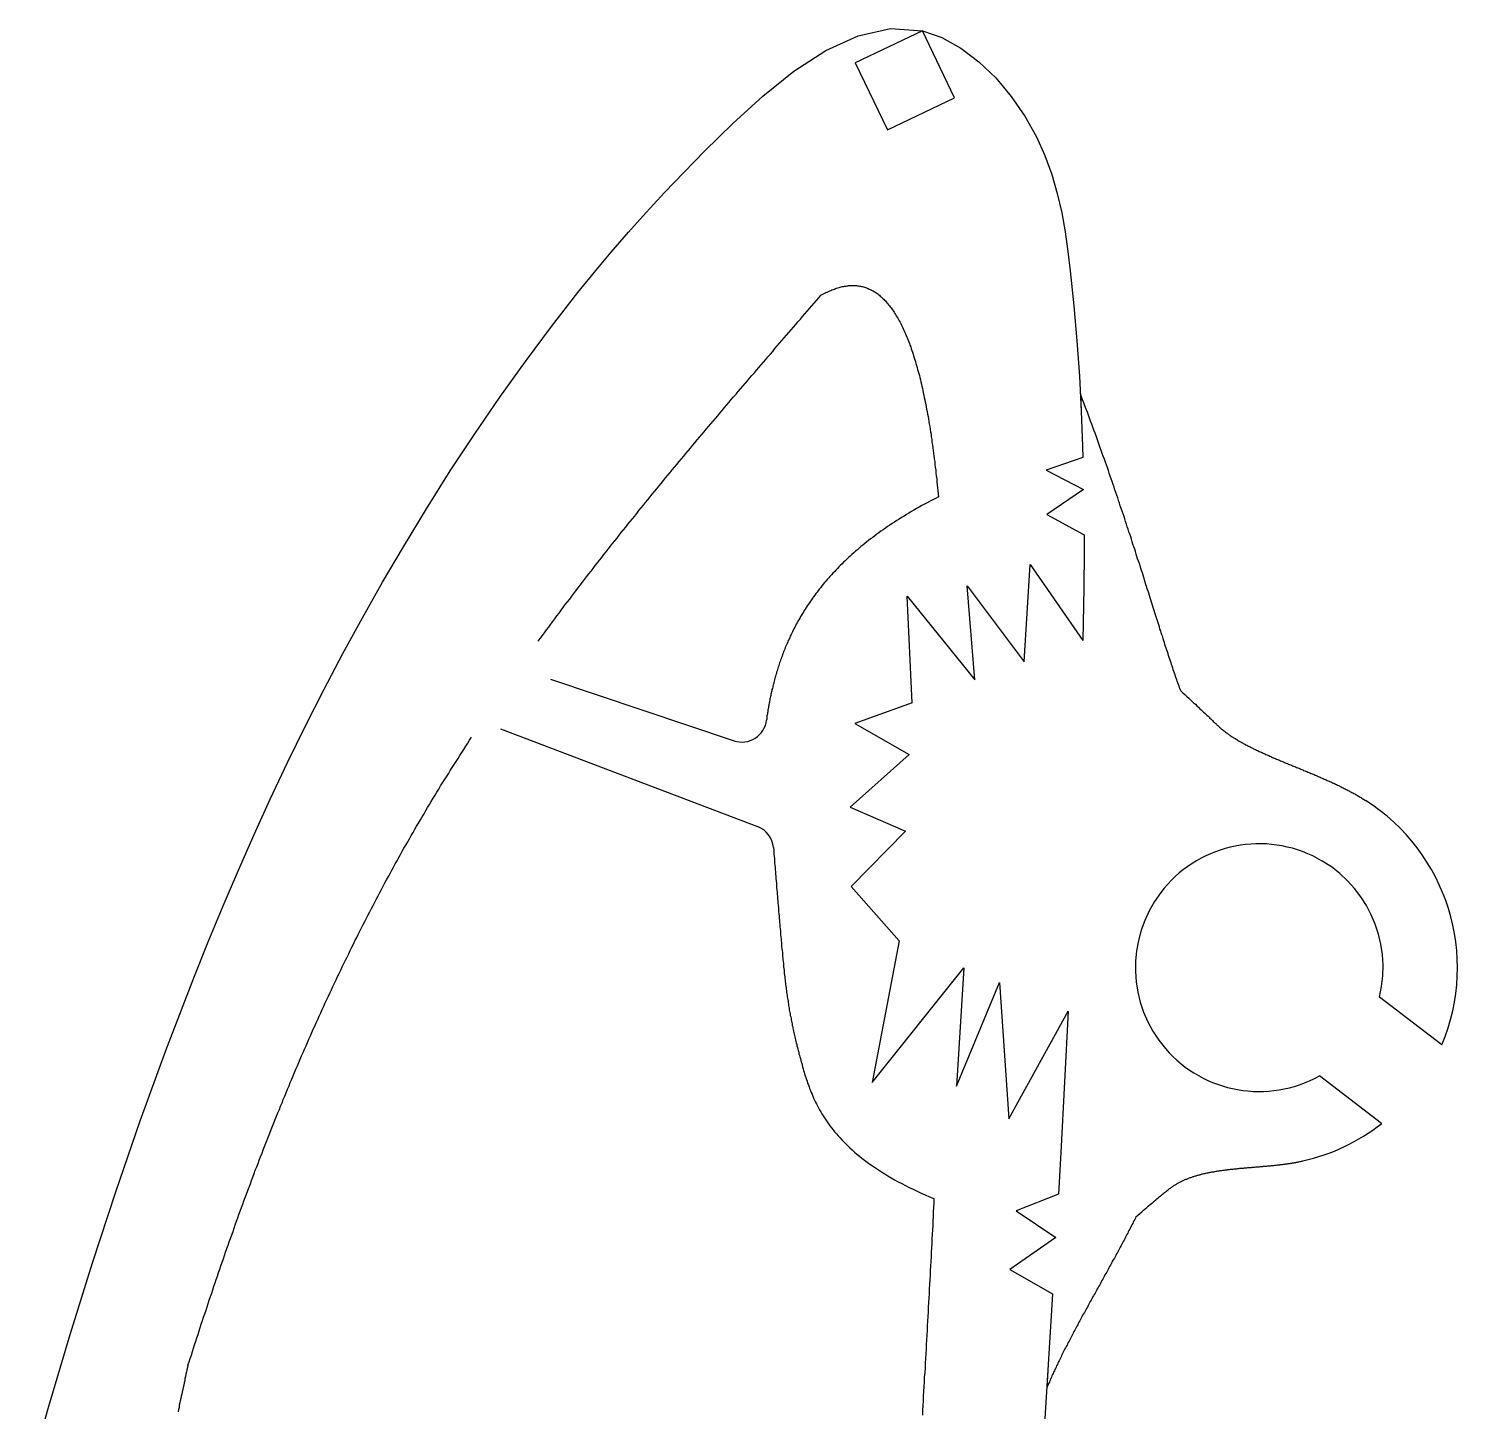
# Model space of a CAD drawing. Header units: inches. Extents: x 284 to 922, y 284 to 722.
# Drawn here: x 571.6 to 629.3, y 648.6 to 704.4 of the extents above; entities that cross this region are included whole.
import ezdxf

# ---------------------------------------------------------------- set-up
doc = ezdxf.new("R2010")
doc.units = ezdxf.units.IN
doc.header["$MEASUREMENT"] = 0
doc.layers.add('7', color=7, linetype='Continuous')

msp = doc.modelspace()

# ---------------------------------------------------------------- linework, layer by layer
at = {"color": 2}
for p, q in [((607.69, 704.307), (604.984, 703.012)), ((608.985, 701.601), (607.69, 704.307)), ((604.984, 703.012), (606.279, 700.306)), ((606.279, 700.306), (608.985, 701.601)), ((614.172, 687.081), (612.689, 686.567)), ((612.689, 686.567), (614.201, 685.793)), ((614.201, 685.793), (612.719, 684.782)), ((612.719, 684.782), (614.217, 683.963)), ((612.045, 682.766), (614.164, 679.69)), ((609.811, 678.103), (609.502, 681.898)), ((609.502, 681.898), (611.802, 678.829)), ((607.282, 677.182), (607.08, 681.479)), ((607.08, 681.479), (609.811, 678.103)), ((592.68, 678.126), (600.093, 675.647)), ((607.282, 677.182), (604.963, 676.337)), ((590.661, 676.123), (601.04, 672.182)), ((604.963, 676.337), (607.153, 675.085)), ((607.153, 675.085), (604.781, 672.963)), ((604.781, 672.963), (607.009, 671.992)), ((607.009, 671.992), (604.817, 669.762)), ((604.817, 669.762), (606.749, 667.564)), ((606.749, 667.564), (605.669, 661.844)), ((605.669, 661.844), (609.37, 666.477)), ((609.37, 666.477), (609.065, 661.703)), ((609.065, 661.703), (610.799, 665.884)), ((610.799, 665.884), (611.187, 660.381)), ((611.187, 660.381), (613.575, 664.733)), ((613.179, 657.342), (611.476, 656.672)), ((611.476, 656.672), (613.078, 655.589)), ((613.078, 655.589), (611.218, 654.301)), ((611.218, 654.301), (612.945, 653.323))]:
    msp.add_line(p, q, dxfattribs=at)
at = {"color": 1}
for p, q in [((614.172, 687.081), (612.689, 686.567)), ((612.689, 686.567), (614.201, 685.793)), ((614.201, 685.793), (612.719, 684.782)), ((612.719, 684.782), (614.217, 683.963)), ((611.802, 678.829), (612.045, 682.766)), ((612.045, 682.766), (614.164, 679.69)), ((609.811, 678.103), (609.502, 681.898)), ((609.502, 681.898), (611.802, 678.829)), ((607.282, 677.182), (607.08, 681.479)), ((607.08, 681.479), (609.811, 678.103)), ((607.282, 677.182), (604.963, 676.337)), ((604.963, 676.337), (607.153, 675.085)), ((607.153, 675.085), (604.781, 672.963)), ((604.781, 672.963), (607.009, 671.992)), ((607.009, 671.992), (604.817, 669.762)), ((604.817, 669.762), (606.749, 667.564)), ((606.749, 667.564), (605.669, 661.844)), ((605.669, 661.844), (609.37, 666.477)), ((609.37, 666.477), (609.065, 661.703)), ((609.065, 661.703), (610.799, 665.884)), ((610.799, 665.884), (611.187, 660.381)), ((628.656, 663.375), (626.142, 665.295)), ((611.187, 660.381), (613.575, 664.733)), ((626.228, 660.196), (623.714, 662.115)), ((613.179, 657.342), (611.476, 656.672)), ((611.476, 656.672), (613.078, 655.589)), ((613.078, 655.589), (611.218, 654.301)), ((611.218, 654.301), (612.945, 653.323))]:
    msp.add_line(p, q, dxfattribs=at)
at = {"color": 2}
for points in [[(603.6, 693.633, 0), (603.65, 693.66, 0), (603.7, 693.687, 0), (603.75, 693.713, 0), (603.8, 693.737, 0), (603.85, 693.761, 0), (603.9, 693.784, 0), (603.95, 693.805, 0), (604, 693.826, 0), (604.04, 693.846, 0), (604.09, 693.864, 0), (604.14, 693.882, 0), (604.19, 693.899, 0), (604.23, 693.914, 0), (604.28, 693.929, 0), (604.33, 693.942, 0), (604.37, 693.955, 0), (604.42, 693.967, 0), (604.46, 693.977, 0), (604.51, 693.987, 0), (604.55, 693.995, 0), (604.6, 694.003, 0), (604.64, 694.009, 0), (604.69, 694.014, 0), (604.73, 694.019, 0), (604.77, 694.022, 0), (604.82, 694.024, 0), (604.86, 694.025, 0), (604.9, 694.025, 0), (604.95, 694.024, 0), (604.99, 694.022, 0), (605.03, 694.019, 0), (605.07, 694.015, 0), (605.11, 694.01, 0), (605.15, 694.003, 0), (605.2, 693.996, 0), (605.24, 693.988, 0), (605.28, 693.978, 0), (605.32, 693.968, 0), (605.36, 693.956, 0), (605.4, 693.943, 0), (605.44, 693.93, 0), (605.47, 693.915, 0), (605.51, 693.899, 0), (605.55, 693.882, 0), (605.59, 693.864, 0), (605.63, 693.845, 0), (605.67, 693.825, 0), (605.7, 693.804, 0), (605.74, 693.782, 0), (605.78, 693.759, 0), (605.81, 693.735, 0), (605.85, 693.71, 0), (605.89, 693.683, 0), (605.92, 693.656, 0), (605.96, 693.628, 0), (605.99, 693.599, 0), (606.03, 693.568, 0), (606.06, 693.537, 0), (606.1, 693.504, 0), (606.13, 693.471, 0), (606.16, 693.437, 0), (606.2, 693.401, 0), (606.23, 693.365, 0), (606.26, 693.328, 0), (606.3, 693.289, 0), (606.33, 693.25, 0), (606.36, 693.209, 0), (606.39, 693.168, 0), (606.43, 693.125, 0), (606.46, 693.082, 0), (606.49, 693.038, 0), (606.52, 692.992, 0), (606.55, 692.946, 0), (606.58, 692.898, 0), (606.61, 692.85, 0), (606.64, 692.801, 0), (606.67, 692.75, 0), (606.7, 692.699, 0), (606.73, 692.647, 0), (606.76, 692.594, 0), (606.79, 692.539, 0), (606.82, 692.484, 0), (606.85, 692.428, 0), (606.88, 692.371, 0), (606.9, 692.313, 0), (606.93, 692.254, 0), (606.96, 692.194, 0), (606.99, 692.133, 0), (607.01, 692.071, 0), (607.04, 692.008, 0), (607.07, 691.944, 0), (607.09, 691.88, 0), (607.12, 691.814, 0), (607.14, 691.747, 0), (607.17, 691.68, 0), (607.19, 691.611, 0), (607.22, 691.542, 0), (607.24, 691.471, 0), (607.27, 691.4, 0), (607.29, 691.327, 0), (607.32, 691.254, 0), (607.34, 691.18, 0), (607.36, 691.105, 0), (607.39, 691.029, 0), (607.41, 690.952, 0), (607.43, 690.874, 0), (607.46, 690.796, 0), (607.48, 690.716, 0), (607.5, 690.635, 0), (607.52, 690.554, 0), (607.55, 690.471, 0), (607.57, 690.388, 0), (607.59, 690.304, 0), (607.61, 690.219, 0), (607.63, 690.133, 0), (607.65, 690.046, 0), (607.67, 689.958, 0), (607.69, 689.869, 0), (607.71, 689.78, 0), (607.73, 689.689, 0), (607.75, 689.598, 0), (607.77, 689.506, 0), (607.79, 689.412, 0), (607.81, 689.318, 0), (607.83, 689.223, 0), (607.85, 689.128, 0), (607.86, 689.031, 0), (607.88, 688.933, 0), (607.9, 688.835, 0), (607.92, 688.736, 0), (607.94, 688.636, 0), (607.95, 688.535, 0), (607.97, 688.433, 0), (607.99, 688.33, 0), (608, 688.226, 0), (608.02, 688.122, 0), (608.04, 688.017, 0), (608.05, 687.91, 0), (608.07, 687.803, 0), (608.08, 687.696, 0), (608.1, 687.587, 0), (608.11, 687.477, 0), (608.13, 687.367, 0), (608.14, 687.256, 0), (608.16, 687.144, 0), (608.17, 687.031, 0), (608.19, 686.917, 0), (608.2, 686.802, 0), (608.21, 686.687, 0), (608.23, 686.571, 0), (608.24, 686.453, 0), (608.25, 686.336, 0), (608.27, 686.217, 0), (608.28, 686.097, 0), (608.29, 685.977, 0), (608.3, 685.856, 0), (608.32, 685.734, 0), (608.33, 685.611, 0), (608.34, 685.487, 0)], [(592.19, 679.663, 0), (592.27, 679.777, 0), (592.36, 679.891, 0), (592.44, 680.005, 0), (592.52, 680.119, 0), (592.61, 680.233, 0), (592.69, 680.347, 0), (592.78, 680.461, 0), (592.86, 680.574, 0), (592.94, 680.688, 0), (593.03, 680.801, 0), (593.11, 680.914, 0), (593.2, 681.027, 0), (593.28, 681.14, 0), (593.37, 681.253, 0), (593.46, 681.366, 0), (593.54, 681.479, 0), (593.63, 681.592, 0), (593.71, 681.704, 0), (593.8, 681.817, 0), (593.88, 681.929, 0), (593.97, 682.042, 0), (594.06, 682.154, 0), (594.14, 682.266, 0), (594.23, 682.378, 0), (594.32, 682.49, 0), (594.4, 682.602, 0), (594.49, 682.714, 0), (594.58, 682.826, 0), (594.66, 682.938, 0), (594.75, 683.049, 0), (594.84, 683.161, 0), (594.93, 683.272, 0), (595.01, 683.384, 0), (595.1, 683.495, 0), (595.19, 683.606, 0), (595.28, 683.718, 0), (595.37, 683.829, 0), (595.46, 683.94, 0), (595.54, 684.051, 0), (595.63, 684.162, 0), (595.72, 684.272, 0), (595.81, 684.383, 0), (595.9, 684.494, 0), (595.99, 684.605, 0), (596.08, 684.715, 0), (596.17, 684.826, 0), (596.25, 684.936, 0), (596.34, 685.046, 0), (596.43, 685.157, 0), (596.52, 685.267, 0), (596.61, 685.377, 0), (596.7, 685.487, 0), (596.79, 685.597, 0), (596.88, 685.707, 0), (596.97, 685.817, 0), (597.06, 685.927, 0), (597.15, 686.037, 0), (597.24, 686.147, 0), (597.33, 686.257, 0), (597.42, 686.366, 0), (597.51, 686.476, 0), (597.6, 686.585, 0), (597.69, 686.695, 0), (597.78, 686.804, 0), (597.88, 686.914, 0), (597.97, 687.023, 0), (598.06, 687.132, 0), (598.15, 687.242, 0), (598.24, 687.351, 0), (598.33, 687.46, 0), (598.42, 687.569, 0), (598.51, 687.678, 0), (598.6, 687.787, 0), (598.7, 687.896, 0), (598.79, 688.005, 0), (598.88, 688.114, 0), (598.97, 688.223, 0), (599.06, 688.332, 0), (599.15, 688.441, 0), (599.25, 688.549, 0), (599.34, 688.658, 0), (599.43, 688.767, 0), (599.52, 688.876, 0), (599.61, 688.984, 0), (599.71, 689.093, 0), (599.8, 689.201, 0), (599.89, 689.31, 0), (599.98, 689.418, 0), (600.07, 689.527, 0), (600.17, 689.635, 0), (600.26, 689.743, 0), (600.35, 689.852, 0), (600.44, 689.96, 0), (600.54, 690.068, 0), (600.63, 690.177, 0), (600.72, 690.285, 0), (600.81, 690.393, 0), (600.91, 690.501, 0), (601, 690.61, 0), (601.09, 690.718, 0), (601.18, 690.826, 0), (601.28, 690.934, 0), (601.37, 691.042, 0), (601.46, 691.15, 0), (601.56, 691.258, 0), (601.65, 691.366, 0), (601.74, 691.474, 0), (601.83, 691.582, 0), (601.93, 691.69, 0), (602.02, 691.798, 0), (602.11, 691.906, 0), (602.21, 692.014, 0), (602.3, 692.122, 0), (602.39, 692.23, 0), (602.49, 692.338, 0), (602.58, 692.446, 0), (602.67, 692.554, 0), (602.77, 692.662, 0), (602.86, 692.77, 0), (602.95, 692.878, 0), (603.04, 692.985, 0), (603.14, 693.093, 0), (603.23, 693.201, 0), (603.32, 693.309, 0), (603.42, 693.417, 0), (603.51, 693.525, 0), (603.6, 693.633, 0)], [(608.34, 685.487, 0), (608.22, 685.429, 0), (608.11, 685.371, 0), (608, 685.313, 0), (607.89, 685.254, 0), (607.78, 685.195, 0), (607.67, 685.136, 0), (607.56, 685.077, 0), (607.46, 685.017, 0), (607.35, 684.957, 0), (607.25, 684.898, 0), (607.15, 684.838, 0), (607.05, 684.777, 0), (606.95, 684.717, 0), (606.85, 684.656, 0), (606.75, 684.596, 0), (606.66, 684.535, 0), (606.56, 684.474, 0), (606.47, 684.413, 0), (606.38, 684.352, 0), (606.29, 684.29, 0), (606.2, 684.229, 0), (606.11, 684.167, 0), (606.02, 684.105, 0), (605.94, 684.043, 0), (605.85, 683.981, 0), (605.77, 683.919, 0), (605.69, 683.857, 0), (605.6, 683.795, 0), (605.52, 683.732, 0), (605.45, 683.67, 0), (605.37, 683.607, 0), (605.29, 683.544, 0), (605.21, 683.482, 0), (605.14, 683.419, 0), (605.07, 683.356, 0), (604.99, 683.293, 0), (604.92, 683.23, 0), (604.85, 683.167, 0), (604.78, 683.104, 0), (604.71, 683.041, 0), (604.64, 682.978, 0), (604.58, 682.914, 0), (604.51, 682.851, 0), (604.45, 682.788, 0), (604.38, 682.725, 0), (604.32, 682.661, 0), (604.26, 682.598, 0), (604.2, 682.535, 0), (604.14, 682.471, 0), (604.08, 682.408, 0), (604.02, 682.345, 0), (603.96, 682.281, 0), (603.91, 682.218, 0), (603.85, 682.155, 0), (603.8, 682.092, 0), (603.74, 682.028, 0), (603.69, 681.965, 0), (603.64, 681.902, 0), (603.59, 681.839, 0), (603.54, 681.776, 0), (603.49, 681.713, 0), (603.44, 681.65, 0), (603.39, 681.587, 0), (603.35, 681.524, 0), (603.3, 681.462, 0), (603.26, 681.399, 0), (603.21, 681.336, 0), (603.17, 681.274, 0), (603.13, 681.211, 0), (603.08, 681.149, 0), (603.04, 681.087, 0), (603, 681.025, 0), (602.96, 680.963, 0), (602.92, 680.901, 0), (602.89, 680.839, 0), (602.85, 680.778, 0), (602.81, 680.716, 0), (602.77, 680.655, 0), (602.74, 680.594, 0), (602.7, 680.532, 0), (602.67, 680.472, 0), (602.64, 680.411, 0), (602.6, 680.35, 0), (602.57, 680.29, 0), (602.54, 680.229, 0), (602.51, 680.169, 0), (602.48, 680.109, 0), (602.45, 680.049, 0), (602.42, 679.99, 0), (602.39, 679.93, 0), (602.36, 679.871, 0), (602.34, 679.812, 0), (602.31, 679.753, 0), (602.28, 679.695, 0), (602.26, 679.636, 0), (602.23, 679.578, 0), (602.21, 679.52, 0), (602.18, 679.462, 0), (602.16, 679.405, 0), (602.14, 679.347, 0), (602.11, 679.29, 0), (602.09, 679.234, 0), (602.07, 679.177, 0), (602.05, 679.121, 0), (602.03, 679.065, 0), (602.01, 679.009, 0), (601.99, 678.953, 0), (601.97, 678.898, 0), (601.95, 678.843, 0), (601.93, 678.788, 0), (601.91, 678.734, 0), (601.9, 678.68, 0), (601.88, 678.626, 0), (601.86, 678.572, 0), (601.84, 678.519, 0), (601.83, 678.466, 0), (601.81, 678.413, 0), (601.8, 678.361, 0), (601.78, 678.309, 0), (601.77, 678.257, 0), (601.75, 678.206, 0), (601.74, 678.155, 0), (601.73, 678.104, 0), (601.71, 678.054, 0), (601.7, 678.004, 0), (601.69, 677.955, 0), (601.67, 677.905, 0), (601.66, 677.856, 0), (601.65, 677.808, 0), (601.64, 677.759, 0), (601.62, 677.712, 0), (601.61, 677.664, 0), (601.6, 677.617, 0), (601.59, 677.57, 0), (601.58, 677.523, 0), (601.57, 677.476, 0), (601.56, 677.43, 0), (601.55, 677.385, 0), (601.54, 677.339, 0), (601.53, 677.294, 0), (601.52, 677.249, 0), (601.52, 677.204, 0), (601.51, 677.16, 0), (601.5, 677.115, 0), (601.49, 677.072, 0), (601.48, 677.028, 0), (601.48, 676.984, 0), (601.47, 676.941, 0), (601.46, 676.898, 0), (601.45, 676.856, 0), (601.45, 676.813, 0), (601.44, 676.771, 0), (601.44, 676.729, 0), (601.43, 676.687, 0), (601.42, 676.645, 0), (601.42, 676.604, 0), (601.41, 676.563, 0), (601.41, 676.522, 0), (601.4, 676.481, 0)], [(578.05, 650.432, 0), (578.1, 650.571, 0), (578.14, 650.71, 0), (578.19, 650.849, 0), (578.23, 650.988, 0), (578.28, 651.127, 0), (578.32, 651.266, 0), (578.37, 651.405, 0), (578.41, 651.544, 0), (578.46, 651.683, 0), (578.5, 651.821, 0), (578.55, 651.96, 0), (578.59, 652.099, 0), (578.64, 652.238, 0), (578.68, 652.376, 0), (578.73, 652.515, 0), (578.78, 652.654, 0), (578.82, 652.792, 0), (578.87, 652.931, 0), (578.91, 653.069, 0), (578.96, 653.208, 0), (579.01, 653.346, 0), (579.05, 653.485, 0), (579.1, 653.623, 0), (579.15, 653.762, 0), (579.19, 653.9, 0), (579.24, 654.038, 0), (579.29, 654.177, 0), (579.34, 654.315, 0), (579.38, 654.453, 0), (579.43, 654.591, 0), (579.48, 654.73, 0), (579.53, 654.868, 0), (579.57, 655.006, 0), (579.62, 655.144, 0), (579.67, 655.282, 0), (579.72, 655.42, 0), (579.77, 655.558, 0), (579.82, 655.696, 0), (579.87, 655.834, 0), (579.91, 655.971, 0), (579.96, 656.109, 0), (580.01, 656.247, 0), (580.06, 656.385, 0), (580.11, 656.522, 0), (580.16, 656.66, 0), (580.21, 656.797, 0), (580.26, 656.935, 0), (580.31, 657.072, 0), (580.36, 657.21, 0), (580.41, 657.347, 0), (580.47, 657.484, 0), (580.52, 657.621, 0), (580.57, 657.759, 0), (580.62, 657.896, 0), (580.67, 658.033, 0), (580.72, 658.17, 0), (580.77, 658.307, 0), (580.83, 658.444, 0), (580.88, 658.581, 0), (580.93, 658.717, 0), (580.98, 658.854, 0), (581.04, 658.991, 0), (581.09, 659.127, 0), (581.14, 659.264, 0), (581.19, 659.4, 0), (581.25, 659.537, 0), (581.3, 659.673, 0), (581.36, 659.809, 0), (581.41, 659.946, 0), (581.46, 660.082, 0), (581.52, 660.218, 0), (581.57, 660.354, 0), (581.63, 660.49, 0), (581.68, 660.626, 0), (581.74, 660.761, 0), (581.79, 660.897, 0), (581.85, 661.033, 0), (581.9, 661.168, 0), (581.96, 661.304, 0), (582.01, 661.439, 0), (582.07, 661.575, 0), (582.13, 661.71, 0), (582.18, 661.845, 0), (582.24, 661.98, 0), (582.3, 662.115, 0), (582.35, 662.25, 0), (582.41, 662.385, 0), (582.47, 662.52, 0), (582.53, 662.654, 0), (582.58, 662.789, 0), (582.64, 662.924, 0), (582.7, 663.058, 0), (582.76, 663.192, 0), (582.82, 663.326, 0), (582.88, 663.461, 0), (582.93, 663.595, 0), (582.99, 663.729, 0), (583.05, 663.863, 0), (583.11, 663.996, 0), (583.17, 664.13, 0), (583.23, 664.264, 0), (583.29, 664.397, 0), (583.35, 664.53, 0), (583.41, 664.664, 0), (583.47, 664.797, 0), (583.53, 664.93, 0), (583.59, 665.063, 0), (583.66, 665.196, 0), (583.72, 665.329, 0), (583.78, 665.461, 0), (583.84, 665.594, 0), (583.9, 665.726, 0), (583.97, 665.859, 0), (584.03, 665.991, 0), (584.09, 666.123, 0), (584.15, 666.255, 0), (584.22, 666.387, 0), (584.28, 666.519, 0), (584.34, 666.651, 0), (584.41, 666.782, 0), (584.47, 666.914, 0), (584.54, 667.045, 0), (584.6, 667.176, 0), (584.66, 667.308, 0), (584.73, 667.439, 0), (584.79, 667.57, 0), (584.86, 667.7, 0), (584.92, 667.831, 0), (584.99, 667.962, 0), (585.06, 668.092, 0), (585.12, 668.222, 0), (585.19, 668.352, 0), (585.26, 668.482, 0), (585.32, 668.612, 0), (585.39, 668.742, 0), (585.46, 668.872, 0), (585.52, 669.001, 0), (585.59, 669.131, 0), (585.66, 669.26, 0), (585.73, 669.389, 0), (585.8, 669.518, 0), (585.86, 669.647, 0), (585.93, 669.776, 0), (586, 669.905, 0), (586.07, 670.033, 0), (586.14, 670.161, 0), (586.21, 670.29, 0), (586.28, 670.418, 0), (586.35, 670.546, 0), (586.42, 670.673, 0), (586.49, 670.801, 0), (586.56, 670.929, 0), (586.63, 671.056, 0), (586.7, 671.183, 0), (586.77, 671.31, 0), (586.85, 671.437, 0), (586.92, 671.564, 0), (586.99, 671.691, 0), (587.06, 671.817, 0), (587.14, 671.944, 0), (587.21, 672.07, 0), (587.28, 672.196, 0), (587.35, 672.322, 0), (587.43, 672.448, 0), (587.5, 672.573, 0), (587.58, 672.699, 0), (587.65, 672.824, 0), (587.72, 672.949, 0), (587.8, 673.074, 0), (587.87, 673.199, 0), (587.95, 673.324, 0), (588.03, 673.448, 0), (588.1, 673.573, 0), (588.18, 673.697, 0), (588.25, 673.821, 0), (588.33, 673.945, 0), (588.41, 674.069, 0), (588.48, 674.192, 0), (588.56, 674.316, 0), (588.64, 674.439, 0), (588.71, 674.562, 0), (588.79, 674.685, 0), (588.87, 674.808, 0), (588.95, 674.931, 0), (589.03, 675.054, 0), (589.11, 675.176, 0), (589.18, 675.298, 0), (589.26, 675.421, 0), (589.34, 675.543, 0), (589.42, 675.665, 0), (589.5, 675.786, 0)], [(601.68, 671.331, 0), (601.69, 671.243, 0), (601.7, 671.154, 0), (601.7, 671.066, 0), (601.71, 670.977, 0), (601.72, 670.888, 0), (601.73, 670.798, 0), (601.73, 670.709, 0), (601.74, 670.619, 0), (601.75, 670.529, 0), (601.75, 670.439, 0), (601.76, 670.349, 0), (601.77, 670.259, 0), (601.78, 670.169, 0), (601.78, 670.079, 0), (601.79, 669.989, 0), (601.8, 669.899, 0), (601.81, 669.809, 0), (601.81, 669.719, 0), (601.82, 669.629, 0), (601.83, 669.539, 0), (601.83, 669.45, 0), (601.84, 669.36, 0), (601.85, 669.271, 0), (601.86, 669.182, 0), (601.86, 669.093, 0), (601.87, 669.005, 0), (601.88, 668.917, 0), (601.89, 668.829, 0), (601.89, 668.741, 0), (601.9, 668.654, 0), (601.91, 668.567, 0), (601.91, 668.481, 0), (601.92, 668.395, 0), (601.93, 668.31, 0), (601.94, 668.225, 0), (601.94, 668.14, 0), (601.95, 668.056, 0), (601.96, 667.973, 0), (601.96, 667.89, 0), (601.97, 667.808, 0), (601.98, 667.726, 0), (601.99, 667.645, 0), (601.99, 667.565, 0), (602, 667.485, 0), (602.01, 667.406, 0), (602.01, 667.328, 0), (602.02, 667.25, 0), (602.03, 667.174, 0), (602.04, 667.098, 0), (602.04, 667.023, 0), (602.05, 666.949, 0), (602.06, 666.875, 0), (602.06, 666.803, 0), (602.07, 666.731, 0), (602.08, 666.66, 0), (602.09, 666.59, 0), (602.09, 666.521, 0), (602.1, 666.452, 0), (602.11, 666.384, 0), (602.11, 666.317, 0), (602.12, 666.25, 0), (602.13, 666.184, 0), (602.14, 666.118, 0), (602.14, 666.054, 0), (602.15, 665.989, 0), (602.16, 665.926, 0), (602.17, 665.862, 0), (602.17, 665.8, 0), (602.18, 665.737, 0), (602.19, 665.676, 0), (602.2, 665.614, 0), (602.21, 665.553, 0), (602.21, 665.493, 0), (602.22, 665.433, 0), (602.23, 665.373, 0), (602.24, 665.313, 0), (602.25, 665.254, 0), (602.26, 665.195, 0), (602.27, 665.136, 0), (602.28, 665.078, 0), (602.29, 665.02, 0), (602.29, 664.962, 0), (602.3, 664.904, 0), (602.31, 664.846, 0), (602.32, 664.789, 0), (602.33, 664.731, 0), (602.34, 664.674, 0), (602.35, 664.616, 0), (602.36, 664.559, 0), (602.38, 664.502, 0), (602.39, 664.444, 0), (602.4, 664.387, 0), (602.41, 664.33, 0), (602.42, 664.272, 0), (602.43, 664.215, 0), (602.44, 664.157, 0), (602.46, 664.099, 0), (602.47, 664.041, 0), (602.48, 663.983, 0), (602.49, 663.925, 0), (602.51, 663.866, 0), (602.52, 663.807, 0), (602.53, 663.748, 0), (602.55, 663.689, 0), (602.56, 663.629, 0), (602.57, 663.569, 0), (602.59, 663.509, 0), (602.6, 663.448, 0), (602.62, 663.387, 0), (602.63, 663.325, 0), (602.65, 663.263, 0), (602.67, 663.201, 0), (602.68, 663.138, 0), (602.7, 663.074, 0), (602.71, 663.01, 0), (602.73, 662.946, 0), (602.75, 662.881, 0), (602.77, 662.815, 0), (602.78, 662.748, 0), (602.8, 662.681, 0), (602.82, 662.614, 0), (602.84, 662.545, 0), (602.86, 662.476, 0), (602.88, 662.407, 0), (602.9, 662.336, 0), (602.92, 662.265, 0), (602.94, 662.194, 0), (602.96, 662.122, 0), (602.99, 662.049, 0), (603.01, 661.976, 0), (603.04, 661.902, 0), (603.06, 661.828, 0), (603.09, 661.754, 0), (603.12, 661.678, 0), (603.14, 661.603, 0), (603.17, 661.527, 0), (603.2, 661.45, 0), (603.24, 661.373, 0), (603.27, 661.296, 0), (603.3, 661.218, 0), (603.34, 661.141, 0), (603.38, 661.062, 0), (603.42, 660.984, 0), (603.46, 660.905, 0), (603.5, 660.825, 0), (603.54, 660.746, 0), (603.59, 660.666, 0), (603.64, 660.586, 0), (603.69, 660.506, 0), (603.74, 660.425, 0), (603.79, 660.345, 0), (603.85, 660.264, 0), (603.9, 660.183, 0), (603.96, 660.102, 0), (604.02, 660.021, 0), (604.09, 659.94, 0), (604.15, 659.858, 0), (604.22, 659.777, 0), (604.29, 659.695, 0), (604.37, 659.614, 0), (604.44, 659.532, 0), (604.52, 659.451, 0), (604.6, 659.369, 0), (604.68, 659.288, 0), (604.77, 659.206, 0), (604.86, 659.125, 0), (604.95, 659.044, 0), (605.05, 658.962, 0), (605.15, 658.881, 0), (605.25, 658.8, 0), (605.35, 658.72, 0), (605.46, 658.639, 0), (605.57, 658.559, 0), (605.68, 658.479, 0), (605.8, 658.399, 0), (605.92, 658.319, 0), (606.04, 658.239, 0), (606.17, 658.16, 0), (606.3, 658.081, 0), (606.43, 658.003, 0), (606.57, 657.924, 0), (606.71, 657.846, 0), (606.86, 657.769, 0), (607.01, 657.691, 0), (607.16, 657.615, 0), (607.32, 657.538, 0), (607.48, 657.462, 0), (607.64, 657.387, 0), (607.81, 657.311, 0), (607.98, 657.237, 0), (608.16, 657.163, 0)], [(608.16, 657.163, 0), (608.15, 656.983, 0), (608.14, 656.804, 0), (608.13, 656.624, 0), (608.13, 656.443, 0), (608.12, 656.263, 0), (608.11, 656.082, 0), (608.1, 655.901, 0), (608.09, 655.719, 0), (608.08, 655.537, 0), (608.07, 655.355, 0), (608.06, 655.173, 0), (608.05, 654.99, 0), (608.04, 654.808, 0), (608.03, 654.624, 0), (608.02, 654.441, 0), (608.01, 654.257, 0), (608, 654.073, 0), (607.99, 653.889, 0), (607.98, 653.704, 0), (607.97, 653.519, 0), (607.96, 653.334, 0), (607.95, 653.148, 0), (607.94, 652.963, 0), (607.93, 652.777, 0), (607.92, 652.59, 0), (607.91, 652.404, 0), (607.9, 652.217, 0), (607.89, 652.03, 0), (607.88, 651.842, 0), (607.87, 651.655, 0), (607.86, 651.467, 0), (607.85, 651.278, 0), (607.84, 651.09, 0), (607.83, 650.901, 0), (607.82, 650.712, 0), (607.81, 650.523, 0), (607.8, 650.333, 0), (607.79, 650.143, 0), (607.77, 649.953, 0), (607.76, 649.763, 0), (607.75, 649.572, 0), (607.74, 649.381, 0), (607.73, 649.19, 0), (607.72, 648.999, 0), (607.71, 648.807, 0), (607.7, 648.615, 0), (607.69, 648.423, 0)], [(578.05, 650.432, 0), (578.03, 650.343, 0), (578.01, 650.254, 0), (577.99, 650.165, 0), (577.97, 650.076, 0), (577.95, 649.986, 0), (577.93, 649.897, 0), (577.92, 649.808, 0), (577.9, 649.719, 0), (577.88, 649.629, 0), (577.86, 649.54, 0), (577.84, 649.451, 0), (577.82, 649.361, 0), (577.8, 649.272, 0), (577.78, 649.182, 0), (577.76, 649.093, 0), (577.74, 649.003, 0), (577.72, 648.914, 0), (577.7, 648.824, 0), (577.69, 648.734, 0), (577.67, 648.645, 0), (577.65, 648.555, 0)]]:
    msp.add_polyline3d(points, dxfattribs=at)
at = {"color": 1}
for points in [[(618.12, 677.663, 0), (618.09, 677.725, 0), (618.07, 677.788, 0), (618.05, 677.852, 0), (618.03, 677.915, 0), (618, 677.98, 0), (617.98, 678.045, 0), (617.96, 678.11, 0), (617.93, 678.176, 0), (617.91, 678.243, 0), (617.89, 678.31, 0), (617.87, 678.378, 0), (617.84, 678.446, 0), (617.82, 678.514, 0), (617.8, 678.583, 0), (617.77, 678.653, 0), (617.75, 678.723, 0), (617.73, 678.794, 0), (617.7, 678.865, 0), (617.68, 678.937, 0), (617.65, 679.01, 0), (617.63, 679.082, 0), (617.61, 679.156, 0), (617.58, 679.23, 0), (617.56, 679.304, 0), (617.53, 679.379, 0), (617.51, 679.455, 0), (617.48, 679.531, 0), (617.46, 679.607, 0), (617.44, 679.684, 0), (617.41, 679.762, 0), (617.39, 679.84, 0), (617.36, 679.918, 0), (617.33, 679.997, 0), (617.31, 680.077, 0), (617.28, 680.157, 0), (617.26, 680.238, 0), (617.23, 680.319, 0), (617.21, 680.4, 0), (617.18, 680.483, 0), (617.15, 680.565, 0), (617.13, 680.649, 0), (617.1, 680.732, 0), (617.07, 680.816, 0), (617.05, 680.901, 0), (617.02, 680.986, 0), (616.99, 681.072, 0), (616.97, 681.158, 0), (616.94, 681.245, 0), (616.91, 681.333, 0), (616.88, 681.42, 0), (616.86, 681.509, 0), (616.83, 681.597, 0), (616.8, 681.687, 0), (616.77, 681.776, 0), (616.74, 681.867, 0), (616.71, 681.958, 0), (616.68, 682.049, 0), (616.66, 682.141, 0), (616.63, 682.233, 0), (616.6, 682.326, 0), (616.57, 682.419, 0), (616.54, 682.513, 0), (616.51, 682.607, 0), (616.48, 682.702, 0), (616.45, 682.798, 0), (616.42, 682.893, 0), (616.38, 682.99, 0), (616.35, 683.087, 0), (616.32, 683.184, 0), (616.29, 683.282, 0), (616.26, 683.38, 0), (616.23, 683.479, 0), (616.19, 683.578, 0), (616.16, 683.678, 0), (616.13, 683.778, 0), (616.1, 683.879, 0), (616.06, 683.98, 0), (616.03, 684.082, 0), (616, 684.184, 0), (615.96, 684.287, 0), (615.93, 684.39, 0), (615.89, 684.494, 0), (615.86, 684.598, 0), (615.83, 684.703, 0), (615.79, 684.808, 0), (615.76, 684.914, 0), (615.72, 685.02, 0), (615.68, 685.126, 0), (615.65, 685.234, 0), (615.61, 685.341, 0), (615.58, 685.449, 0), (615.54, 685.558, 0), (615.5, 685.667, 0), (615.46, 685.776, 0), (615.43, 685.887, 0), (615.39, 685.997, 0), (615.35, 686.108, 0), (615.31, 686.22, 0), (615.27, 686.331, 0), (615.23, 686.444, 0), (615.2, 686.557, 0), (615.16, 686.67, 0), (615.12, 686.784, 0), (615.08, 686.898, 0), (615.04, 687.013, 0), (614.99, 687.129, 0), (614.95, 687.244, 0), (614.91, 687.361, 0), (614.87, 687.477, 0), (614.83, 687.594, 0), (614.79, 687.712, 0), (614.74, 687.83, 0), (614.7, 687.949, 0), (614.66, 688.068, 0), (614.61, 688.188, 0), (614.57, 688.308, 0), (614.53, 688.428, 0), (614.48, 688.549, 0), (614.44, 688.67, 0), (614.39, 688.792, 0), (614.35, 688.915, 0), (614.3, 689.038, 0), (614.25, 689.161, 0), (614.21, 689.285, 0), (614.16, 689.409, 0), (614.11, 689.534, 0), (614.07, 689.659, 0)], [(618.12, 677.663, 0), (618.2, 677.585, 0), (618.28, 677.51, 0), (618.36, 677.438, 0), (618.44, 677.369, 0), (618.51, 677.302, 0), (618.58, 677.237, 0), (618.64, 677.175, 0), (618.71, 677.116, 0), (618.77, 677.058, 0), (618.83, 677.003, 0), (618.88, 676.95, 0), (618.94, 676.899, 0), (618.99, 676.85, 0), (619.04, 676.803, 0), (619.09, 676.758, 0), (619.13, 676.715, 0), (619.17, 676.674, 0), (619.22, 676.634, 0), (619.26, 676.596, 0), (619.29, 676.559, 0), (619.33, 676.524, 0), (619.37, 676.49, 0), (619.4, 676.457, 0), (619.43, 676.426, 0), (619.47, 676.396, 0), (619.5, 676.366, 0), (619.53, 676.338, 0), (619.56, 676.311, 0), (619.58, 676.285, 0), (619.61, 676.26, 0), (619.64, 676.235, 0), (619.67, 676.211, 0), (619.69, 676.188, 0), (619.72, 676.165, 0), (619.74, 676.142, 0), (619.77, 676.12, 0), (619.8, 676.099, 0), (619.82, 676.077, 0), (619.85, 676.056, 0), (619.88, 676.035, 0), (619.9, 676.014, 0), (619.93, 675.993, 0), (619.96, 675.972, 0), (619.99, 675.951, 0), (620.02, 675.931, 0), (620.05, 675.91, 0), (620.07, 675.89, 0), (620.1, 675.87, 0), (620.13, 675.85, 0), (620.16, 675.83, 0), (620.19, 675.81, 0), (620.22, 675.79, 0), (620.25, 675.77, 0), (620.29, 675.751, 0), (620.32, 675.731, 0), (620.35, 675.712, 0), (620.38, 675.692, 0), (620.41, 675.673, 0), (620.44, 675.654, 0), (620.48, 675.635, 0), (620.51, 675.616, 0), (620.54, 675.597, 0), (620.58, 675.578, 0), (620.61, 675.559, 0), (620.64, 675.541, 0), (620.68, 675.522, 0), (620.71, 675.504, 0), (620.75, 675.485, 0), (620.78, 675.467, 0), (620.81, 675.449, 0), (620.85, 675.431, 0), (620.89, 675.412, 0), (620.92, 675.394, 0), (620.96, 675.376, 0), (620.99, 675.358, 0), (621.03, 675.34, 0), (621.06, 675.323, 0), (621.1, 675.305, 0), (621.14, 675.287, 0), (621.17, 675.27, 0), (621.21, 675.252, 0), (621.25, 675.234, 0), (621.29, 675.217, 0), (621.32, 675.199, 0), (621.36, 675.182, 0), (621.4, 675.165, 0), (621.44, 675.147, 0), (621.47, 675.13, 0), (621.51, 675.113, 0), (621.55, 675.096, 0), (621.59, 675.078, 0), (621.63, 675.061, 0), (621.67, 675.044, 0), (621.71, 675.027, 0), (621.75, 675.01, 0), (621.78, 674.993, 0), (621.82, 674.976, 0), (621.86, 674.959, 0), (621.9, 674.942, 0), (621.94, 674.925, 0), (621.98, 674.908, 0), (622.02, 674.891, 0), (622.06, 674.874, 0), (622.1, 674.857, 0), (622.14, 674.84, 0), (622.18, 674.824, 0), (622.22, 674.807, 0), (622.26, 674.79, 0), (622.3, 674.773, 0), (622.34, 674.756, 0), (622.38, 674.739, 0), (622.43, 674.722, 0), (622.47, 674.706, 0), (622.51, 674.689, 0), (622.55, 674.672, 0), (622.59, 674.655, 0), (622.63, 674.638, 0), (622.67, 674.621, 0), (622.71, 674.604, 0), (622.75, 674.587, 0), (622.79, 674.57, 0), (622.84, 674.553, 0), (622.88, 674.536, 0), (622.92, 674.519, 0), (622.96, 674.502, 0), (623, 674.485, 0), (623.04, 674.468, 0), (623.08, 674.451, 0), (623.13, 674.434, 0), (623.17, 674.417, 0), (623.21, 674.4, 0), (623.25, 674.382, 0), (623.29, 674.365, 0), (623.33, 674.348, 0), (623.37, 674.33, 0), (623.42, 674.313, 0), (623.46, 674.296, 0), (623.5, 674.278, 0), (623.54, 674.261, 0), (623.58, 674.243, 0), (623.62, 674.225, 0), (623.66, 674.208, 0), (623.7, 674.19, 0), (623.75, 674.172, 0), (623.79, 674.154, 0), (623.83, 674.136, 0), (623.87, 674.118, 0), (623.91, 674.1, 0), (623.95, 674.082, 0), (623.99, 674.064, 0), (624.03, 674.046, 0), (624.07, 674.027, 0), (624.11, 674.009, 0), (624.16, 673.99, 0), (624.2, 673.972, 0), (624.24, 673.953, 0), (624.28, 673.934, 0), (624.32, 673.916, 0), (624.36, 673.897, 0), (624.4, 673.878, 0), (624.44, 673.859, 0), (624.48, 673.84, 0), (624.52, 673.82, 0), (624.56, 673.801, 0), (624.6, 673.782, 0), (624.64, 673.762, 0), (624.67, 673.743, 0), (624.71, 673.723, 0), (624.75, 673.703, 0), (624.79, 673.683, 0), (624.83, 673.663, 0), (624.87, 673.643, 0), (624.91, 673.623, 0), (624.95, 673.603, 0), (624.99, 673.582, 0), (625.02, 673.562, 0), (625.06, 673.541, 0), (625.1, 673.52, 0), (625.14, 673.499, 0), (625.17, 673.478, 0), (625.21, 673.457, 0), (625.25, 673.436, 0), (625.29, 673.414, 0), (625.32, 673.393, 0), (625.36, 673.371, 0), (625.4, 673.35, 0), (625.43, 673.328, 0), (625.47, 673.306, 0), (625.5, 673.284, 0), (625.54, 673.261, 0), (625.58, 673.239, 0)], [(616.31, 656.429, 0), (616.39, 656.498, 0), (616.47, 656.565, 0), (616.55, 656.63, 0), (616.62, 656.692, 0), (616.69, 656.752, 0), (616.75, 656.809, 0), (616.82, 656.865, 0), (616.88, 656.918, 0), (616.94, 656.968, 0), (617, 657.017, 0), (617.05, 657.064, 0), (617.11, 657.109, 0), (617.16, 657.152, 0), (617.21, 657.193, 0), (617.25, 657.232, 0), (617.3, 657.269, 0), (617.34, 657.305, 0), (617.38, 657.34, 0), (617.42, 657.372, 0), (617.46, 657.404, 0), (617.5, 657.434, 0), (617.54, 657.462, 0), (617.57, 657.489, 0), (617.61, 657.515, 0), (617.64, 657.54, 0), (617.67, 657.564, 0), (617.7, 657.586, 0), (617.73, 657.608, 0), (617.76, 657.629, 0), (617.79, 657.648, 0), (617.82, 657.667, 0), (617.84, 657.686, 0), (617.87, 657.703, 0), (617.9, 657.72, 0), (617.92, 657.736, 0), (617.95, 657.752, 0), (617.98, 657.767, 0), (618, 657.782, 0), (618.03, 657.797, 0), (618.06, 657.811, 0), (618.08, 657.825, 0), (618.11, 657.839, 0), (618.14, 657.853, 0), (618.16, 657.866, 0), (618.19, 657.879, 0), (618.22, 657.892, 0), (618.25, 657.905, 0), (618.27, 657.917, 0), (618.3, 657.929, 0), (618.33, 657.941, 0), (618.36, 657.953, 0), (618.39, 657.965, 0), (618.42, 657.976, 0), (618.45, 657.987, 0), (618.47, 657.998, 0), (618.5, 658.009, 0), (618.53, 658.019, 0), (618.56, 658.03, 0), (618.59, 658.04, 0), (618.62, 658.05, 0), (618.65, 658.06, 0), (618.68, 658.069, 0), (618.71, 658.079, 0), (618.74, 658.088, 0), (618.77, 658.097, 0), (618.8, 658.106, 0), (618.84, 658.115, 0), (618.87, 658.123, 0), (618.9, 658.131, 0), (618.93, 658.14, 0), (618.96, 658.148, 0), (618.99, 658.156, 0), (619.02, 658.163, 0), (619.06, 658.171, 0), (619.09, 658.178, 0), (619.12, 658.185, 0), (619.15, 658.193, 0), (619.18, 658.2, 0), (619.22, 658.206, 0), (619.25, 658.213, 0), (619.28, 658.22, 0), (619.31, 658.226, 0), (619.35, 658.232, 0), (619.38, 658.238, 0), (619.41, 658.244, 0), (619.45, 658.25, 0), (619.48, 658.256, 0), (619.51, 658.262, 0), (619.55, 658.267, 0), (619.58, 658.273, 0), (619.61, 658.278, 0), (619.65, 658.283, 0), (619.68, 658.288, 0), (619.71, 658.293, 0), (619.75, 658.298, 0), (619.78, 658.303, 0), (619.82, 658.308, 0), (619.85, 658.312, 0), (619.88, 658.317, 0), (619.92, 658.321, 0), (619.95, 658.325, 0), (619.99, 658.33, 0), (620.02, 658.334, 0), (620.06, 658.338, 0), (620.09, 658.342, 0), (620.13, 658.346, 0), (620.16, 658.35, 0), (620.2, 658.353, 0), (620.23, 658.357, 0), (620.27, 658.361, 0), (620.3, 658.364, 0), (620.33, 658.368, 0), (620.37, 658.371, 0), (620.4, 658.375, 0), (620.44, 658.378, 0), (620.48, 658.382, 0), (620.51, 658.385, 0), (620.55, 658.388, 0), (620.58, 658.391, 0), (620.62, 658.395, 0), (620.65, 658.398, 0), (620.69, 658.401, 0), (620.72, 658.404, 0), (620.76, 658.407, 0), (620.79, 658.41, 0), (620.83, 658.413, 0), (620.86, 658.416, 0), (620.9, 658.419, 0), (620.93, 658.422, 0), (620.97, 658.425, 0), (621, 658.428, 0), (621.04, 658.431, 0), (621.07, 658.433, 0), (621.11, 658.436, 0), (621.15, 658.439, 0), (621.18, 658.442, 0), (621.22, 658.445, 0), (621.25, 658.448, 0), (621.29, 658.451, 0), (621.32, 658.454, 0), (621.36, 658.457, 0), (621.39, 658.46, 0), (621.43, 658.463, 0), (621.46, 658.466, 0), (621.5, 658.469, 0), (621.53, 658.472, 0), (621.57, 658.475, 0), (621.6, 658.478, 0), (621.64, 658.482, 0), (621.67, 658.485, 0), (621.71, 658.488, 0), (621.74, 658.492, 0), (621.78, 658.495, 0), (621.81, 658.498, 0), (621.85, 658.502, 0), (621.88, 658.505, 0), (621.92, 658.509, 0), (621.95, 658.513, 0), (621.99, 658.516, 0), (622.02, 658.52, 0), (622.06, 658.524, 0), (622.09, 658.528, 0), (622.12, 658.532, 0), (622.16, 658.536, 0), (622.19, 658.54, 0), (622.23, 658.544, 0), (622.26, 658.548, 0), (622.3, 658.553, 0), (622.33, 658.557, 0), (622.36, 658.562, 0), (622.4, 658.567, 0), (622.43, 658.571, 0), (622.46, 658.576, 0), (622.5, 658.581, 0), (622.53, 658.586, 0), (622.56, 658.591, 0), (622.6, 658.597, 0), (622.63, 658.602, 0), (622.66, 658.608, 0), (622.7, 658.613, 0), (622.73, 658.619, 0), (622.76, 658.625, 0), (622.79, 658.631, 0), (622.83, 658.637, 0), (622.86, 658.643, 0), (622.89, 658.649, 0), (622.92, 658.656, 0), (622.96, 658.663, 0), (622.99, 658.669, 0), (623.02, 658.676, 0), (623.05, 658.683, 0)], [(616.31, 656.429, 0), (616.29, 656.374, 0), (616.26, 656.319, 0), (616.23, 656.264, 0), (616.2, 656.209, 0), (616.18, 656.154, 0), (616.15, 656.099, 0), (616.12, 656.044, 0), (616.09, 655.989, 0), (616.06, 655.933, 0), (616.03, 655.878, 0), (616, 655.822, 0), (615.98, 655.767, 0), (615.95, 655.711, 0), (615.92, 655.655, 0), (615.89, 655.6, 0), (615.86, 655.544, 0), (615.83, 655.488, 0), (615.8, 655.432, 0), (615.77, 655.376, 0), (615.74, 655.32, 0), (615.71, 655.264, 0), (615.68, 655.208, 0), (615.65, 655.152, 0), (615.62, 655.096, 0), (615.59, 655.039, 0), (615.56, 654.983, 0), (615.53, 654.927, 0), (615.5, 654.871, 0), (615.47, 654.814, 0), (615.44, 654.758, 0), (615.41, 654.701, 0), (615.37, 654.645, 0), (615.34, 654.589, 0), (615.31, 654.532, 0), (615.28, 654.476, 0), (615.25, 654.419, 0), (615.22, 654.363, 0), (615.19, 654.306, 0), (615.16, 654.25, 0), (615.13, 654.193, 0), (615.1, 654.137, 0), (615.06, 654.08, 0), (615.03, 654.024, 0), (615, 653.967, 0), (614.97, 653.911, 0), (614.94, 653.854, 0), (614.91, 653.798, 0), (614.88, 653.741, 0), (614.85, 653.685, 0), (614.81, 653.628, 0), (614.78, 653.572, 0), (614.75, 653.516, 0), (614.72, 653.459, 0), (614.69, 653.403, 0), (614.66, 653.347, 0), (614.63, 653.291, 0), (614.6, 653.234, 0), (614.56, 653.178, 0), (614.53, 653.122, 0), (614.5, 653.066, 0), (614.47, 653.01, 0), (614.44, 652.954, 0), (614.41, 652.898, 0), (614.38, 652.842, 0), (614.35, 652.786, 0), (614.32, 652.73, 0), (614.29, 652.674, 0), (614.26, 652.619, 0), (614.23, 652.563, 0), (614.2, 652.507, 0), (614.16, 652.452, 0), (614.13, 652.396, 0), (614.1, 652.341, 0), (614.07, 652.286, 0), (614.04, 652.231, 0), (614.01, 652.175, 0), (613.98, 652.12, 0), (613.96, 652.065, 0), (613.93, 652.01, 0), (613.9, 651.956, 0), (613.87, 651.901, 0), (613.84, 651.846, 0), (613.81, 651.792, 0), (613.78, 651.737, 0), (613.75, 651.683, 0), (613.72, 651.628, 0), (613.69, 651.574, 0), (613.67, 651.52, 0), (613.64, 651.466, 0), (613.61, 651.412, 0), (613.58, 651.359, 0), (613.55, 651.305, 0), (613.53, 651.251, 0), (613.5, 651.198, 0), (613.47, 651.145, 0), (613.44, 651.092, 0), (613.42, 651.038, 0), (613.39, 650.986, 0), (613.36, 650.933, 0), (613.34, 650.88, 0), (613.31, 650.828, 0), (613.29, 650.775, 0), (613.26, 650.723, 0), (613.24, 650.671, 0), (613.21, 650.619, 0), (613.18, 650.567, 0), (613.16, 650.515, 0), (613.14, 650.464, 0), (613.11, 650.412, 0), (613.09, 650.361, 0), (613.06, 650.31, 0), (613.04, 650.259, 0), (613.02, 650.208, 0), (612.99, 650.157, 0), (612.97, 650.107, 0), (612.95, 650.057, 0), (612.92, 650.007, 0), (612.9, 649.957, 0), (612.88, 649.907, 0), (612.86, 649.857, 0), (612.84, 649.808, 0), (612.82, 649.758, 0), (612.79, 649.709, 0), (612.77, 649.66, 0), (612.75, 649.612, 0), (612.73, 649.563, 0), (612.71, 649.515, 0)]]:
    msp.add_polyline3d(points, dxfattribs=at)
at = {"color": 2}
for centre, start, end in [((600.411, 676.595), 251.51268, 353.42768), ((600.685, 671.247), 4.82317, 69.20418)]:
    msp.add_arc(centre, 1, start, end, dxfattribs=at)
at = {"color": 1}
for radius, start, end in [(8, 337.11022, 57.57183), (5, 346.21066, 299.05485), (8, 282.74407, 308.15552)]:
    msp.add_arc((621.286, 666.486), radius, start, end, dxfattribs=at)
at = {"layer": '7', "color": 2, "linetype": 'Continuous'}
for points in [[(581.371, 673.285), (582.073, 674.77), (582.795, 676.244), (583.539, 677.708), (584.304, 679.163), (585.094, 680.609), (585.907, 682.047), (586.745, 683.477), (587.678, 685.014), (588.64, 686.536), (589.626, 688.039), (590.636, 689.516), (591.668, 690.962), (592.719, 692.374), (593.788, 693.743), (594.454, 694.561), (595.132, 695.369), (595.825, 696.171), (596.543, 696.973), (597.29, 697.781), (598.071, 698.602), (598.893, 699.442), (600.039, 700.57), (601.248, 701.671), (602.504, 702.673), (603.793, 703.508), (605.097, 704.106), (606.402, 704.396), (607.69, 704.307), (608.478, 704.035), (609.244, 703.611)], [(609.244, 703.611), (609.972, 703.058), (610.654, 702.401), (611.276, 701.66), (611.828, 700.861), (612.298, 700.027), (612.639, 699.273), (612.917, 698.511), (613.138, 697.74), (613.314, 696.964), (613.454, 696.184), (613.567, 695.399), (613.661, 694.61), (613.808, 693.201), (613.93, 691.787), (614.029, 690.369), (614.105, 688.948), (614.16, 687.525), (614.172, 687.081)], [(614.217, 683.963), (614.219, 683.251), (614.206, 681.826), (614.182, 680.401), (614.164, 679.69)], [(571.618, 645.872), (572.44, 648.783), (573.3, 651.681), (574.199, 654.567), (575.141, 657.441), (576.128, 660.299), (577.162, 663.143), (577.719, 664.612), (578.289, 666.075), (578.872, 667.533), (579.473, 668.983), (580.088, 670.426), (580.721, 671.86), (581.371, 673.285)], [(613.575, 664.733), (613.429, 661.879), (613.275, 659.027), (613.179, 657.342)], [(612.945, 653.323), (612.772, 650.472), (612.598, 647.62), (612.423, 644.767), (612.251, 641.915), (612.079, 639.062), (611.91, 636.211), (611.743, 633.359), (611.58, 630.507), (611.419, 627.655), (611.261, 624.801)]]:
    msp.add_lwpolyline(points, dxfattribs=at)
at = {"layer": '7', "color": 1, "linetype": 'Continuous'}
for points in [[(614.067, 689.659), (614.105, 688.948), (614.16, 687.525), (614.172, 687.081)], [(614.217, 683.963), (614.219, 683.251), (614.206, 681.826), (614.182, 680.401), (614.164, 679.69)], [(613.575, 664.733), (613.429, 661.879), (613.275, 659.027), (613.179, 657.342)], [(612.945, 653.323), (612.772, 650.472), (612.714, 649.515)]]:
    msp.add_lwpolyline(points, dxfattribs=at)

doc.saveas('drawing.dxf')
